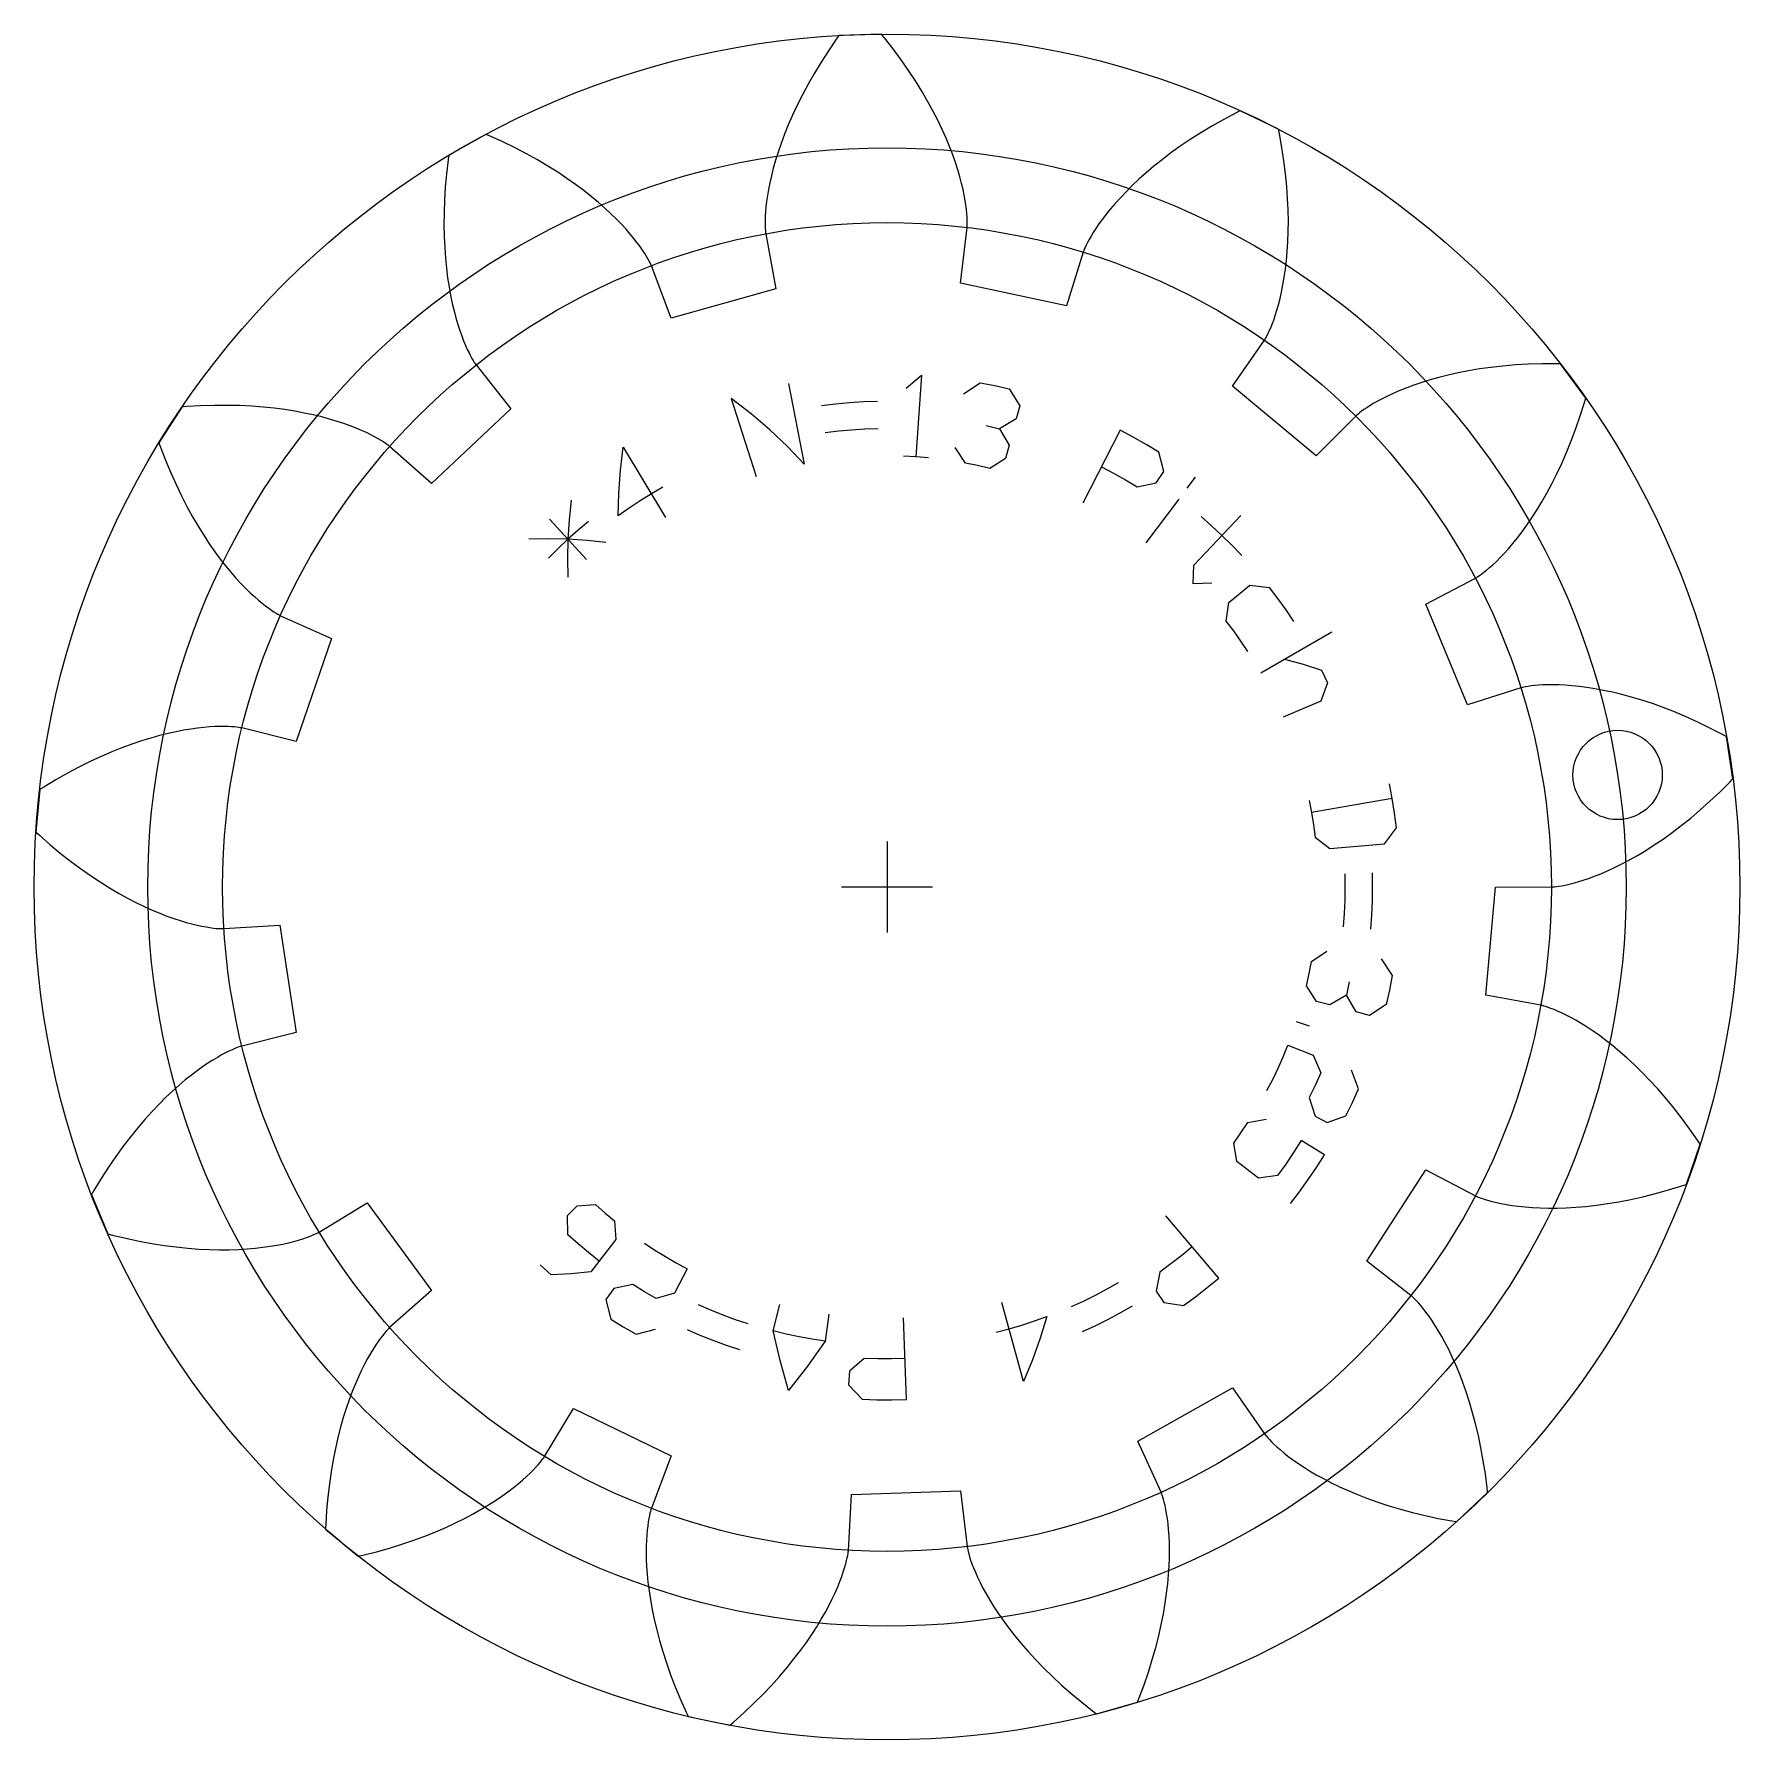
# Model space of a CAD drawing. Extents: x -1.88 to 1.88, y -1.88 to 1.88.
import ezdxf

# ---------------------------------------------------------------- set-up
doc = ezdxf.new("R2010")
doc.units = 0
doc.header["$MEASUREMENT"] = 0
for name, color, linetype in [('gear', 7, 'CONTINUOUS'), ('gear_guides', 5, 'CONTINUOUS'), ('gear_texts', 7, 'CONTINUOUS')]:
    doc.layers.add(name, color=color, linetype=linetype)

msp = doc.modelspace()

# ---------------------------------------------------------------- linework, layer by layer
at = {"layer": 'gear'}
msp.add_lwpolyline([(1.3375, 0), (1.460763, 0.000003), (1.461973, 0.000042), (1.464233, 0.000175), (1.467538, 0.000458), (1.471881, 0.000946), (1.477251, 0.001696), (1.483639, 0.002763), (1.491029, 0.004202), (1.499406, 0.006067), (1.508751, 0.008413), (1.519044, 0.011292), (1.530262, 0.014757), (1.54238, 0.01886), (1.555372, 0.02365), (1.569208, 0.029178), (1.583859, 0.035493), (1.599289, 0.04264), (1.615466, 0.050668), (1.632352, 0.05962), (1.649908, 0.06954), (1.668094, 0.08047), (1.686868, 0.092451), (1.706186, 0.105521), (1.726001, 0.119719), (1.746268, 0.135079), (1.766937, 0.151637), (1.787958, 0.169423), (1.809279, 0.188469), (1.830847, 0.208802), (1.852608, 0.23045), (1.858072, 0.236071), (1.859439, 0.237489), (1.859781, 0.237844), (1.859824, 0.237889), (1.859843, 0.23793), (1.845663, 0.330385), (1.845633, 0.330418), (1.845579, 0.330448), (1.845146, 0.330685), (1.843417, 0.331628), (1.836519, 0.335352), (1.809271, 0.349484), (1.7826, 0.362419), (1.756551, 0.374199), (1.731166, 0.384869), (1.706485, 0.394471), (1.682547, 0.403051), (1.659387, 0.410658), (1.63704, 0.417338), (1.615539, 0.423142), (1.594913, 0.428119), (1.575191, 0.432322), (1.556398, 0.435802), (1.538559, 0.438612), (1.521695, 0.440807), (1.505826, 0.442441), (1.490969, 0.443568), (1.477139, 0.444245), (1.464348, 0.444527), (1.452607, 0.444471), (1.441924, 0.444133), (1.432306, 0.44357), (1.423755, 0.44284), (1.416273, 0.441998), (1.40986, 0.441101), (1.404511, 0.440207), (1.400222, 0.439371), (1.396984, 0.43865), (1.394788, 0.4381), (1.393621, 0.437775), (1.276024, 0.400837), (1.184297, 0.621567), (1.29344, 0.678853), (1.294493, 0.67945), (1.296433, 0.680618), (1.299228, 0.682404), (1.302846, 0.684855), (1.307253, 0.688015), (1.312413, 0.691928), (1.318288, 0.696636), (1.324838, 0.702181), (1.332023, 0.708601), (1.339799, 0.715934), (1.348121, 0.724215), (1.356945, 0.733479), (1.366223, 0.743759), (1.375905, 0.755084), (1.385943, 0.767483), (1.396285, 0.780983), (1.406878, 0.795609), (1.417669, 0.811383), (1.428604, 0.828325), (1.439628, 0.846455), (1.450684, 0.865788), (1.461714, 0.886338), (1.472662, 0.908119), (1.483469, 0.931138), (1.494076, 0.955404), (1.504423, 0.980922), (1.514451, 1.007695), (1.524099, 1.035722), (1.533308, 1.065004), (1.535534, 1.072519), (1.536085, 1.07441), (1.536223, 1.074884), (1.53624, 1.074943), (1.536237, 1.074988), (1.480716, 1.150263), (1.480673, 1.150279), (1.480612, 1.15028), (1.480119, 1.150289), (1.478149, 1.15032), (1.470311, 1.150413), (1.439617, 1.150262), (1.40999, 1.149321), (1.38145, 1.147647), (1.354014, 1.145297), (1.327698, 1.14233), (1.302514, 1.138803), (1.278472, 1.134775), (1.25558, 1.130305), (1.233845, 1.125452), (1.213268, 1.120274), (1.193852, 1.11483), (1.175595, 1.109178), (1.158493, 1.103376), (1.142541, 1.097482), (1.127731, 1.091554), (1.114051, 1.085648), (1.101491, 1.07982), (1.090034, 1.074125), (1.079664, 1.068619), (1.070362, 1.063356), (1.062106, 1.058388), (1.054875, 1.053767), (1.048641, 1.049544), (1.043379, 1.04577), (1.039058, 1.042493), (1.035649, 1.039759), (1.033117, 1.037617), (1.031428, 1.036109), (1.030546, 1.035279), (0.943585, 0.947921), (0.759787, 1.100741), (0.829806, 1.202186), (0.830461, 1.203204), (0.831635, 1.20514), (0.83328, 1.20802), (0.835345, 1.211871), (0.837779, 1.216718), (0.840529, 1.22258), (0.843543, 1.22948), (0.846766, 1.237433), (0.850144, 1.246457), (0.853622, 1.256563), (0.857143, 1.267764), (0.86065, 1.280067), (0.864088, 1.293481), (0.867399, 1.308008), (0.870524, 1.323652), (0.873408, 1.340412), (0.875991, 1.358285), (0.878215, 1.377267), (0.880025, 1.397351), (0.88136, 1.418527), (0.882165, 1.440783), (0.882382, 1.464106), (0.881954, 1.488479), (0.880825, 1.513884), (0.87894, 1.5403), (0.876243, 1.567704), (0.872681, 1.59607), (0.868199, 1.625371), (0.862745, 1.655577), (0.861223, 1.663267), (0.860833, 1.665198), (0.860734, 1.665681), (0.860722, 1.665741), (0.860699, 1.66578), (0.776555, 1.706631), (0.77651, 1.706625), (0.776455, 1.706597), (0.776014, 1.706376), (0.774256, 1.705488), (0.767272, 1.701928), (0.740164, 1.68753), (0.714367, 1.672928), (0.689875, 1.658183), (0.666674, 1.643352), (0.644751, 1.628495), (0.624091, 1.613668), (0.604674, 1.598929), (0.586482, 1.584333), (0.569492, 1.569934), (0.553678, 1.555787), (0.539016, 1.541943), (0.525477, 1.528454), (0.51303, 1.51537), (0.501644, 1.502738), (0.491285, 1.490606), (0.481918, 1.479019), (0.473504, 1.468021), (0.466006, 1.457655), (0.459383, 1.44796), (0.453592, 1.438977), (0.448591, 1.430741), (0.444335, 1.423289), (0.440778, 1.416653), (0.437873, 1.410866), (0.43557, 1.405956), (0.433821, 1.401951), (0.432575, 1.398877), (0.431781, 1.396757), (0.431385, 1.395613), (0.394982, 1.277848), (0.161218, 1.327748), (0.176073, 1.450112), (0.176179, 1.451319), (0.17632, 1.453578), (0.176438, 1.456893), (0.176476, 1.461263), (0.176379, 1.466685), (0.17609, 1.473155), (0.175553, 1.480664), (0.17471, 1.489205), (0.173508, 1.498764), (0.171891, 1.509329), (0.169803, 1.520883), (0.167191, 1.533408), (0.164001, 1.546882), (0.160181, 1.561284), (0.155679, 1.576589), (0.150444, 1.592769), (0.144425, 1.609795), (0.137573, 1.627637), (0.129842, 1.646261), (0.121183, 1.665632), (0.111553, 1.685713), (0.100906, 1.706465), (0.089201, 1.727847), (0.076395, 1.749818), (0.06245, 1.772332), (0.047327, 1.795343), (0.03099, 1.818805), (0.013404, 1.842667), (-0.005463, 1.866878), (-0.010383, 1.87298), (-0.011626, 1.874508), (-0.011938, 1.87489), (-0.011977, 1.874938), (-0.012016, 1.874961), (-0.105506, 1.872029), (-0.105543, 1.872004), (-0.105579, 1.871953), (-0.105866, 1.871552), (-0.107011, 1.869949), (-0.111539, 1.863551), (-0.128852, 1.838205), (-0.144908, 1.813288), (-0.159742, 1.788849), (-0.173393, 1.764935), (-0.1859, 1.741591), (-0.197304, 1.718861), (-0.207647, 1.696787), (-0.216972, 1.675409), (-0.225325, 1.654764), (-0.232752, 1.634888), (-0.239302, 1.615816), (-0.245021, 1.59758), (-0.249962, 1.58021), (-0.254173, 1.563734), (-0.257707, 1.548177), (-0.260617, 1.533564), (-0.262956, 1.519916), (-0.264778, 1.507253), (-0.266138, 1.495591), (-0.26709, 1.484945), (-0.267691, 1.475329), (-0.267996, 1.466753), (-0.268062, 1.459224), (-0.267945, 1.452749), (-0.267702, 1.447332), (-0.26739, 1.442973), (-0.267064, 1.439672), (-0.266783, 1.437426), (-0.266601, 1.436228), (-0.244107, 1.315035), (-0.474284, 1.250584), (-0.517996, 1.365836), (-0.518462, 1.366954), (-0.519388, 1.36902), (-0.520824, 1.37201), (-0.522821, 1.375897), (-0.525426, 1.380653), (-0.528689, 1.386247), (-0.532655, 1.392646), (-0.53737, 1.399817), (-0.542877, 1.407723), (-0.549219, 1.416326), (-0.556437, 1.425587), (-0.56457, 1.435463), (-0.573656, 1.445912), (-0.583731, 1.456889), (-0.59483, 1.468348), (-0.606985, 1.480241), (-0.620227, 1.49252), (-0.634585, 1.505134), (-0.650086, 1.518032), (-0.666755, 1.53116), (-0.684615, 1.544466), (-0.703686, 1.557893), (-0.723988, 1.571387), (-0.745536, 1.584889), (-0.768347, 1.598344), (-0.792432, 1.611691), (-0.8178, 1.624873), (-0.844461, 1.637829), (-0.872419, 1.6505), (-0.879611, 1.653616), (-0.881422, 1.654391), (-0.881876, 1.654585), (-0.881932, 1.654609), (-0.881978, 1.654612), (-0.963396, 1.608569), (-0.963417, 1.608529), (-0.963426, 1.608467), (-0.963493, 1.607979), (-0.963762, 1.606028), (-0.964799, 1.598258), (-0.968349, 1.567769), (-0.970986, 1.538245), (-0.972764, 1.509711), (-0.973738, 1.482192), (-0.973964, 1.45571), (-0.973499, 1.430284), (-0.972398, 1.405932), (-0.97072, 1.382669), (-0.968522, 1.360507), (-0.965862, 1.339456), (-0.962798, 1.319525), (-0.959388, 1.30072), (-0.95569, 1.283044), (-0.951762, 1.266498), (-0.947662, 1.25108), (-0.943448, 1.236789), (-0.939177, 1.223617), (-0.934905, 1.211558), (-0.930689, 1.2006), (-0.926585, 1.190731), (-0.922648, 1.181937), (-0.918933, 1.174201), (-0.915492, 1.167504), (-0.91238, 1.161825), (-0.909647, 1.157141), (-0.907345, 1.153427), (-0.905523, 1.150655), (-0.904229, 1.148797), (-0.903512, 1.147821), (-0.827273, 1.050964), (-1.001133, 0.886927), (-1.093398, 0.968663), (-1.094331, 0.969436), (-1.09611, 0.970835), (-1.098772, 0.972815), (-1.102346, 0.975329), (-1.106863, 0.978329), (-1.112352, 0.981767), (-1.118838, 0.98559), (-1.126345, 0.989749), (-1.134895, 0.99419), (-1.144509, 0.99886), (-1.155203, 1.003705), (-1.166994, 1.00867), (-1.179896, 1.0137), (-1.193918, 1.018737), (-1.209071, 1.023726), (-1.225361, 1.028608), (-1.242793, 1.033327), (-1.261368, 1.037824), (-1.281087, 1.04204), (-1.301948, 1.045919), (-1.323945, 1.0494), (-1.347072, 1.052427), (-1.371319, 1.05494), (-1.396675, 1.056882), (-1.423125, 1.058194), (-1.450654, 1.05882), (-1.479243, 1.058703), (-1.50887, 1.057785), (-1.539514, 1.056012), (-1.547331, 1.055428), (-1.549295, 1.055274), (-1.549786, 1.055234), (-1.549848, 1.055229), (-1.549889, 1.055211), (-1.600584, 0.976604), (-1.600584, 0.976559), (-1.600563, 0.976501), (-1.600396, 0.976037), (-1.599727, 0.974184), (-1.597034, 0.966823), (-1.586009, 0.938176), (-1.574623, 0.910808), (-1.562938, 0.884717), (-1.551012, 0.859897), (-1.538905, 0.836344), (-1.526677, 0.814047), (-1.514385, 0.792995), (-1.502088, 0.773176), (-1.489843, 0.754574), (-1.477705, 0.737171), (-1.46573, 0.720947), (-1.453971, 0.70588), (-1.442482, 0.691947), (-1.431315, 0.679122), (-1.42052, 0.667376), (-1.410146, 0.65668), (-1.400243, 0.647002), (-1.390856, 0.638309), (-1.382031, 0.630565), (-1.373811, 0.623734), (-1.366238, 0.617777), (-1.359353, 0.612654), (-1.353194, 0.608323), (-1.347799, 0.604741), (-1.343203, 0.601864), (-1.339438, 0.599645), (-1.336537, 0.598037), (-1.334528, 0.596993), (-1.333439, 0.596463), (-1.220921, 0.546129), (-1.298635, 0.320085), (-1.418316, 0.349581), (-1.419501, 0.349832), (-1.421727, 0.350244), (-1.425004, 0.35076), (-1.429337, 0.351325), (-1.434731, 0.351883), (-1.441188, 0.352375), (-1.448708, 0.352747), (-1.457288, 0.35294), (-1.466923, 0.352899), (-1.477605, 0.352567), (-1.489327, 0.351887), (-1.502075, 0.350804), (-1.515836, 0.349262), (-1.530593, 0.347206), (-1.546329, 0.344581), (-1.563022, 0.341334), (-1.580649, 0.337411), (-1.599187, 0.33276), (-1.618607, 0.32733), (-1.63888, 0.32107), (-1.659976, 0.31393), (-1.68186, 0.305862), (-1.704498, 0.296819), (-1.727851, 0.286755), (-1.751882, 0.275625), (-1.776549, 0.263386), (-1.801808, 0.249997), (-1.827616, 0.235415), (-1.853925, 0.219604), (-1.860575, 0.215455), (-1.862242, 0.214405), (-1.862659, 0.214142), (-1.862711, 0.214109), (-1.862739, 0.214073), (-1.871097, 0.120912), (-1.871076, 0.120872), (-1.871031, 0.12083), (-1.870667, 0.120497), (-1.869214, 0.119167), (-1.863409, 0.1139), (-1.840334, 0.093659), (-1.817533, 0.074717), (-1.795061, 0.057044), (-1.772967, 0.04061), (-1.751301, 0.025381), (-1.730111, 0.01132), (-1.709445, -0.001608), (-1.689346, -0.013442), (-1.669858, -0.024222), (-1.651023, -0.033991), (-1.63288, -0.042792), (-1.615466, -0.050668), (-1.598818, -0.057666), (-1.58297, -0.063832), (-1.567953, -0.069216), (-1.553797, -0.073866), (-1.54053, -0.077833), (-1.528179, -0.081168), (-1.516766, -0.083924), (-1.506313, -0.086152), (-1.496839, -0.087908), (-1.488362, -0.089245), (-1.480896, -0.090217), (-1.474454, -0.090882), (-1.469047, -0.091294), (-1.464682, -0.091509), (-1.461366, -0.091584), (-1.459102, -0.091575), (-1.457892, -0.091539), (-1.334871, -0.083817), (-1.298635, -0.320085), (-1.418315, -0.349586), (-1.419481, -0.349914), (-1.421643, -0.350584), (-1.424784, -0.351649), (-1.428884, -0.353163), (-1.433919, -0.355176), (-1.439866, -0.357741), (-1.446697, -0.360906), (-1.454384, -0.364722), (-1.462896, -0.369236), (-1.472201, -0.374495), (-1.482263, -0.380544), (-1.493048, -0.387427), (-1.504516, -0.395188), (-1.516627, -0.403867), (-1.529341, -0.413504), (-1.542613, -0.424136), (-1.556398, -0.435802), (-1.570651, -0.448535), (-1.585323, -0.462368), (-1.600365, -0.477333), (-1.615726, -0.493458), (-1.631354, -0.510772), (-1.647196, -0.529299), (-1.663198, -0.549063), (-1.679304, -0.570086), (-1.695457, -0.592386), (-1.711601, -0.615981), (-1.727676, -0.640885), (-1.743624, -0.667112), (-1.747585, -0.673877), (-1.748573, -0.675581), (-1.74882, -0.676008), (-1.74885, -0.676061), (-1.748859, -0.676106), (-1.712965, -0.76248), (-1.712928, -0.762506), (-1.712868, -0.762522), (-1.712391, -0.762648), (-1.710486, -0.76315), (-1.702898, -0.765115), (-1.67306, -0.772315), (-1.644068, -0.778492), (-1.615957, -0.783696), (-1.588757, -0.78798), (-1.562495, -0.791397), (-1.537198, -0.793999), (-1.512891, -0.795842), (-1.489595, -0.79698), (-1.467329, -0.79747), (-1.446112, -0.797367), (-1.425957, -0.796727), (-1.406878, -0.795609), (-1.388885, -0.794068), (-1.371986, -0.792164), (-1.356187, -0.789952), (-1.341491, -0.787491), (-1.327901, -0.784838), (-1.315414, -0.782051), (-1.304028, -0.779187), (-1.293737, -0.776302), (-1.284532, -0.773454), (-1.276405, -0.770698), (-1.269342, -0.76809), (-1.263329, -0.765685), (-1.25835, -0.763537), (-1.254385, -0.761699), (-1.251414, -0.760224), (-1.249414, -0.759164), (-1.248359, -0.75857), (-1.143018, -0.694562), (-1.001133, -0.886927), (-1.093395, -0.968667), (-1.094274, -0.969499), (-1.095878, -0.971097), (-1.098164, -0.9735), (-1.101091, -0.976746), (-1.104614, -0.980868), (-1.108688, -0.985903), (-1.113265, -0.99188), (-1.118298, -0.998831), (-1.123737, -1.006784), (-1.129532, -1.015765), (-1.135631, -1.025797), (-1.141982, -1.036904), (-1.14853, -1.049105), (-1.155221, -1.062418), (-1.161999, -1.076859), (-1.16881, -1.092442), (-1.175595, -1.109178), (-1.182298, -1.127076), (-1.188861, -1.146143), (-1.195225, -1.166384), (-1.201333, -1.187801), (-1.207125, -1.210394), (-1.212542, -1.234161), (-1.217526, -1.259098), (-1.222018, -1.285198), (-1.225957, -1.31245), (-1.229287, -1.340845), (-1.231947, -1.370367), (-1.23388, -1.401001), (-1.234243, -1.408831), (-1.234326, -1.410799), (-1.234347, -1.411292), (-1.234349, -1.411354), (-1.234335, -1.411397), (-1.162413, -1.471197), (-1.162368, -1.471203), (-1.162308, -1.471189), (-1.161827, -1.471079), (-1.159907, -1.470638), (-1.152275, -1.468852), (-1.122508, -1.461361), (-1.093967, -1.453357), (-1.066657, -1.444901), (-1.040581, -1.436054), (-1.01574, -1.426874), (-0.992132, -1.417423), (-0.969752, -1.407759), (-0.948596, -1.39794), (-0.928653, -1.388027), (-0.909914, -1.378075), (-0.892365, -1.368142), (-0.875991, -1.358285), (-0.860774, -1.348559), (-0.846696, -1.33902), (-0.833735, -1.329719), (-0.821866, -1.320711), (-0.811065, -1.312046), (-0.801304, -1.303775), (-0.792553, -1.295948), (-0.784781, -1.288611), (-0.777955, -1.281812), (-0.772039, -1.275594), (-0.766997, -1.270003), (-0.762791, -1.265079), (-0.75938, -1.260863), (-0.756724, -1.257393), (-0.754779, -1.254706), (-0.7535, -1.252838), (-0.752842, -1.251821), (-0.689313, -1.146191), (-0.474284, -1.250584), (-0.517991, -1.365838), (-0.518383, -1.366984), (-0.51906, -1.369144), (-0.519968, -1.372334), (-0.521051, -1.376568), (-0.522255, -1.381856), (-0.523522, -1.388206), (-0.524797, -1.395626), (-0.526024, -1.40412), (-0.527144, -1.41369), (-0.528102, -1.424335), (-0.52884, -1.436053), (-0.529301, -1.448838), (-0.529429, -1.462685), (-0.529167, -1.477582), (-0.528458, -1.493519), (-0.527246, -1.510482), (-0.525477, -1.528454), (-0.523095, -1.547417), (-0.520045, -1.56735), (-0.516274, -1.58823), (-0.511729, -1.610033), (-0.506358, -1.63273), (-0.50011, -1.656292), (-0.492934, -1.680689), (-0.484782, -1.705886), (-0.475605, -1.731848), (-0.465358, -1.758537), (-0.453994, -1.785914), (-0.441469, -1.813938), (-0.438152, -1.821039), (-0.437311, -1.822821), (-0.437099, -1.823266), (-0.437073, -1.823322), (-0.437041, -1.823354), (-0.345566, -1.842881), (-0.345524, -1.842865), (-0.345477, -1.842824), (-0.345102, -1.842504), (-0.343607, -1.841221), (-0.337679, -1.836093), (-0.314803, -1.815626), (-0.293251, -1.795275), (-0.272999, -1.775097), (-0.254022, -1.755145), (-0.236292, -1.735473), (-0.21978, -1.716132), (-0.204455, -1.697175), (-0.190284, -1.678649), (-0.177233, -1.660603), (-0.165265, -1.643083), (-0.154342, -1.626132), (-0.144425, -1.609795), (-0.135471, -1.594112), (-0.127439, -1.579122), (-0.120284, -1.564864), (-0.113962, -1.551372), (-0.108425, -1.53868), (-0.103625, -1.52682), (-0.099514, -1.515823), (-0.096042, -1.505714), (-0.093157, -1.496521), (-0.090808, -1.488267), (-0.088943, -1.480973), (-0.087506, -1.474658), (-0.086446, -1.46934), (-0.085706, -1.465033), (-0.085232, -1.46175), (-0.084968, -1.459502), (-0.084858, -1.458296), (-0.077695, -1.335241), (0.161218, -1.327748), (0.176078, -1.450112), (0.176263, -1.451309), (0.176668, -1.453536), (0.177347, -1.456783), (0.178355, -1.461035), (0.179747, -1.466276), (0.181576, -1.472488), (0.183895, -1.479651), (0.186756, -1.487742), (0.190211, -1.496736), (0.19431, -1.506607), (0.199102, -1.517326), (0.204636, -1.528861), (0.210957, -1.541181), (0.218113, -1.55425), (0.226147, -1.568032), (0.235103, -1.582489), (0.245021, -1.59758), (0.255943, -1.613264), (0.267907, -1.629496), (0.28095, -1.646232), (0.295106, -1.663425), (0.31041, -1.681027), (0.326892, -1.698986), (0.344584, -1.717254), (0.363512, -1.735776), (0.383702, -1.7545), (0.405179, -1.77337), (0.427964, -1.79233), (0.452077, -1.811323), (0.458315, -1.81607), (0.459888, -1.817256), (0.460282, -1.817552), (0.460331, -1.81759), (0.460374, -1.817603), (0.550446, -1.792382), (0.550476, -1.792348), (0.550499, -1.792291), (0.550681, -1.791833), (0.551409, -1.790003), (0.554275, -1.782707), (0.565019, -1.753954), (0.574645, -1.725918), (0.5832, -1.698639), (0.590731, -1.672153), (0.597289, -1.646495), (0.602921, -1.621697), (0.607681, -1.597789), (0.611619, -1.5748), (0.614788, -1.552755), (0.617243, -1.53168), (0.619038, -1.511595), (0.620227, -1.49252), (0.620867, -1.474472), (0.621013, -1.457467), (0.620722, -1.441517), (0.62005, -1.426632), (0.619055, -1.412821), (0.617793, -1.400089), (0.616323, -1.388441), (0.6147, -1.377877), (0.612982, -1.368396), (0.611225, -1.359996), (0.609488, -1.35267), (0.607825, -1.346411), (0.606292, -1.341209), (0.604946, -1.337052), (0.60384, -1.333925), (0.603029, -1.331811), (0.602566, -1.330692), (0.551722, -1.218404), (0.759787, -1.100741), (0.82981, -1.202183), (0.83053, -1.203156), (0.831923, -1.204941), (0.834033, -1.2075), (0.836902, -1.210796), (0.84057, -1.214791), (0.845077, -1.219441), (0.850459, -1.224706), (0.856753, -1.23054), (0.863992, -1.236899), (0.872208, -1.243734), (0.881433, -1.250998), (0.891693, -1.25864), (0.903016, -1.266611), (0.915425, -1.274858), (0.928944, -1.283328), (0.943592, -1.291967), (0.959388, -1.30072), (0.976348, -1.309531), (0.994485, -1.318345), (1.013811, -1.327103), (1.034336, -1.335747), (1.056066, -1.344221), (1.079007, -1.352463), (1.103161, -1.360417), (1.128529, -1.368021), (1.155108, -1.375217), (1.182894, -1.381945), (1.211881, -1.388144), (1.242058, -1.393756), (1.249788, -1.39506), (1.251731, -1.39538), (1.252218, -1.395459), (1.252279, -1.395469), (1.252323, -1.395461), (1.320357, -1.331271), (1.320368, -1.331227), (1.320362, -1.331166), (1.32031, -1.330675), (1.320104, -1.328716), (1.319251, -1.320924), (1.315402, -1.290471), (1.310897, -1.261174), (1.305795, -1.233044), (1.300155, -1.206092), (1.294037, -1.180325), (1.2875, -1.15575), (1.280604, -1.132368), (1.273407, -1.110182), (1.265969, -1.08919), (1.258349, -1.069388), (1.250604, -1.05077), (1.242793, -1.033327), (1.234972, -1.017049), (1.227199, -1.001924), (1.219528, -0.987936), (1.212016, -0.975068), (1.204717, -0.963302), (1.197683, -0.952615), (1.190967, -0.942984), (1.184621, -0.934384), (1.178694, -0.926788), (1.173235, -0.920166), (1.168292, -0.914487), (1.163911, -0.909718), (1.160136, -0.905824), (1.157012, -0.902769), (1.15458, -0.900513), (1.152879, -0.899019), (1.151949, -0.898243), (1.054746, -0.822445), (1.184297, -0.621567), (1.293442, -0.678848), (1.294533, -0.679375), (1.296595, -0.680308), (1.299653, -0.681593), (1.303725, -0.683179), (1.308829, -0.685011), (1.314981, -0.687035), (1.322193, -0.689195), (1.330478, -0.691436), (1.339842, -0.693702), (1.350294, -0.695936), (1.361837, -0.698081), (1.374474, -0.70008), (1.388204, -0.701876), (1.403025, -0.703411), (1.418931, -0.704629), (1.435917, -0.705471), (1.453971, -0.70588), (1.473083, -0.705801), (1.493238, -0.705176), (1.51442, -0.70395), (1.536611, -0.702066), (1.559791, -0.69947), (1.583934, -0.696107), (1.609018, -0.691925), (1.635014, -0.686869), (1.661893, -0.680889), (1.689623, -0.673933), (1.71817, -0.665952), (1.747499, -0.656896), (1.754949, -0.654459), (1.756818, -0.653839), (1.757286, -0.653683), (1.757345, -0.653664), (1.75738, -0.653636), (1.787791, -0.565181), (1.78778, -0.565137), (1.787746, -0.565086), (1.787472, -0.564675), (1.786379, -0.563036), (1.782003, -0.556533), (1.764443, -0.531358), (1.746838, -0.50751), (1.729248, -0.484973), (1.711729, -0.463729), (1.694337, -0.443757), (1.677128, -0.425034), (1.660156, -0.407536), (1.643474, -0.391236), (1.627132, -0.376105), (1.611182, -0.362112), (1.595672, -0.349225), (1.580649, -0.337411), (1.56616, -0.326632), (1.552248, -0.316852), (1.538955, -0.308031), (1.526324, -0.300128), (1.514392, -0.293101), (1.503198, -0.286907), (1.492775, -0.281501), (1.48316, -0.276835), (1.474381, -0.272864), (1.46647, -0.269537), (1.459454, -0.266806), (1.453359, -0.264619), (1.448207, -0.262925), (1.444021, -0.261672), (1.440819, -0.260805), (1.438619, -0.260272), (1.437435, -0.260018), (1.316141, -0.238074)], close=True, dxfattribs=at)
at = {"layer": 'gear_guides'}
for p, q in [((0, 0.1), (0, -0.1)), ((0.1, 0), (-0.1, 0))]:
    msp.add_line(p, q, dxfattribs=at)
for centre, radius in [((0, 0), 1.875), ((0, 0), 1.625), ((0, 0), 1.46054), ((1.606219, 0.246346), 0.098125)]:
    msp.add_circle(centre, radius, dxfattribs=at)
at = {"layer": 'gear_texts'}
for points in [[(-0.216324, 1.106553), (-0.181789, 0.929897), (-0.218505, 0.968149), (-0.257577, 1.005018), (-0.298953, 1.040401), (-0.342581, 1.074195), (-0.287889, 0.902705)], [(0.041987, 1.096697), (0.075691, 1.124957), (0.063607, 0.945363)], [(0.168271, 1.084524), (0.20501, 1.108705), (0.236979, 1.102314), (0.26875, 1.095002), (0.292306, 1.057858), (0.284316, 1.028942), (0.247298, 1.007596), (0.268335, 0.971109), (0.260345, 0.942192), (0.225845, 0.92019), (0.199147, 0.926335), (0.172281, 0.931706), (0.149872, 0.965942)], [(-0.020884, 1.067296), (-0.051733, 1.066246), (-0.082538, 1.064304), (-0.113275, 1.061473), (-0.143916, 1.057754)], [(0.218063, 1.014325), (0.247298, 1.007596)], [(-0.019711, 1.007307), (-0.048825, 1.006316), (-0.077899, 1.004484), (-0.106908, 1.001812), (-0.135827, 0.998302)], [(0.47172, 0.92406), (0.498239, 0.910036), (0.524341, 0.89525), (0.550005, 0.879716), (0.591841, 0.888414), (0.608474, 0.913381), (0.597716, 0.956029), (0.569826, 0.97291), (0.541459, 0.988978), (0.51264, 1.004219), (0.430799, 0.843901)], [(-0.492833, 0.878733), (-0.518033, 0.864117), (-0.542799, 0.848779), (-0.567112, 0.832731), (-0.59095, 0.815986), (-0.589627, 0.865792), (-0.5859, 0.916176), (-0.579734, 0.967039), (-0.487182, 0.812656)], [(0.090912, 0.943128), (0.063607, 0.945363), (0.036248, 0.946806)], [(0.660249, 0.876685), (0.678297, 0.900649)], [(-0.69404, 0.850185), (-0.698695, 0.807082), (-0.701454, 0.76444), (-0.702348, 0.722332), (-0.701412, 0.680829)], [(0.57001, 0.756865), (0.642202, 0.852721)], [(-0.656097, 0.803706), (-0.679059, 0.784401), (-0.701454, 0.76444), (-0.723262, 0.74384), (-0.744465, 0.722619)], [(-0.660888, 0.720232), (-0.74202, 0.808649)], [(0.714021, 0.667593), (0.673109, 0.666844), (0.674241, 0.707747), (0.777705, 0.816353)], [(0.779762, 0.72906), (0.758357, 0.751299), (0.736319, 0.77291), (0.713665, 0.793876), (0.690415, 0.814177)], [(-0.618154, 0.757226), (-0.659424, 0.761719), (-0.701454, 0.76444), (-0.744175, 0.765349), (-0.787519, 0.764409)], [(0.793423, 0.517915), (0.778118, 0.540638), (0.762162, 0.562908), (0.745568, 0.584708), (0.751413, 0.625208), (0.797536, 0.663583), (0.839994, 0.658761), (0.858689, 0.6342), (0.876666, 0.609109), (0.893909, 0.583509)], [(0.822032, 0.47119), (0.978196, 0.560704)], [(0.874086, 0.501028), (0.914654, 0.489708), (0.955277, 0.476448), (0.968652, 0.448631), (0.953643, 0.408622), (0.870917, 0.373175)], [(0.928157, 0.190476), (0.933276, 0.163562), (0.937614, 0.136511), (0.941169, 0.109346), (0.973824, 0.084689), (1.093373, 0.095085), (1.119967, 0.130119), (1.115737, 0.162445), (1.110574, 0.194635), (1.104482, 0.226662)], [(1.110574, 0.194635), (0.933276, 0.163562)], [(1.003712, -0.087288), (1.005816, -0.058233), (1.007079, -0.029128), (1.0075, 0), (1.007079, 0.029128)], [(1.063486, -0.092486), (1.065715, -0.061701), (1.067054, -0.030863), (1.0675, 0), (1.067054, 0.030863)], [(1.08605, -0.158122), (1.110574, -0.194635), (1.104482, -0.226662), (1.097467, -0.258499), (1.060545, -0.282401), (1.031555, -0.274682), (1.009865, -0.237865), (0.973575, -0.259243), (0.944586, -0.251524), (0.922262, -0.217231), (0.928157, -0.190476), (0.933276, -0.163562), (0.967301, -0.140833)], [(1.016319, -0.208569), (1.009865, -0.237865)], [(0.928469, -0.3057), (0.899973, -0.296317)], [(0.835311, -0.447227), (0.847892, -0.42289), (0.859764, -0.398199), (0.870917, -0.373175), (0.881342, -0.34784), (0.937153, -0.369867), (0.953643, -0.408622), (0.94143, -0.436023), (0.92843, -0.463059), (0.941102, -0.503868), (0.96755, -0.518028), (1.008969, -0.503228), (1.023096, -0.473846), (1.036368, -0.444069), (1.020868, -0.402907)], [(0.887207, -0.695788), (0.906952, -0.669846), (0.925939, -0.643345), (0.944153, -0.616305), (0.961576, -0.588751), (0.910406, -0.55742), (0.893909, -0.583509), (0.876666, -0.609109), (0.858689, -0.6342), (0.816388, -0.640248), (0.769175, -0.603222), (0.762162, -0.562908), (0.778118, -0.540638), (0.793423, -0.517915), (0.83365, -0.510425)], [(-0.632586, -0.822338), (-0.656097, -0.803706), (-0.679059, -0.784401), (-0.701454, -0.76444), (-0.702348, -0.722332), (-0.681435, -0.700823), (-0.640605, -0.698127), (-0.620153, -0.716356), (-0.599183, -0.733987), (-0.596003, -0.774782), (-0.650878, -0.846117), (-0.69404, -0.850185), (-0.737966, -0.852445), (-0.762303, -0.830753)], [(0.671012, -0.791296), (0.647854, -0.810365), (0.624154, -0.828757), (0.599932, -0.846456), (0.591841, -0.888414), (0.608474, -0.913381), (0.651974, -0.919883), (0.678297, -0.900649), (0.704053, -0.880662), (0.72922, -0.859939), (0.612804, -0.722654)], [(-0.533338, -0.783139), (-0.510474, -0.798231), (-0.487182, -0.812656), (-0.463483, -0.826402), (-0.439397, -0.839456), (-0.467221, -0.892614), (-0.507508, -0.904899), (-0.533458, -0.889848), (-0.558962, -0.874053), (-0.600885, -0.882323), (-0.617772, -0.907119), (-0.60745, -0.949874), (-0.579734, -0.967039), (-0.551533, -0.983396), (-0.508958, -0.972352)], [(0.405448, -0.922317), (0.431944, -0.910209), (0.45808, -0.89734), (0.483832, -0.883721), (0.509179, -0.869363)], [(-0.414848, -0.918127), (-0.38813, -0.929737), (-0.361088, -0.94057), (-0.333743, -0.950616), (-0.30612, -0.959868)], [(-0.127738, -0.93885), (-0.135827, -0.998302), (-0.174437, -1.053151), (-0.216324, -1.106553), (-0.235017, -1.041308), (-0.250129, -0.975957), (-0.235233, -0.917835)], [(0.240147, -0.978461), (0.268335, -0.971109), (0.296299, -0.962945), (0.324016, -0.953976), (0.351461, -0.944209), (0.33688, -0.991851), (0.319827, -1.039407), (0.300296, -1.086774), (0.252355, -0.913276)], [(0.429594, -0.977244), (0.457668, -0.964415), (0.48536, -0.95078), (0.512645, -0.93635), (0.539503, -0.921137)], [(-0.439554, -0.972805), (-0.411245, -0.985106), (-0.382592, -0.996584), (-0.353619, -1.007229), (-0.32435, -1.017032)], [(0.039692, -1.03674), (0.009701, -1.037455), (-0.020298, -1.037301), (-0.050279, -1.036281), (-0.082538, -1.064304), (-0.084858, -1.094215), (-0.054641, -1.126175), (-0.022058, -1.127284), (0.010543, -1.127451), (0.043135, -1.126675), (0.036248, -0.946806)], [(-0.135827, -0.998302), (-0.164633, -0.993958), (-0.193301, -0.988783), (-0.221808, -0.982781), (-0.250129, -0.975957)]]:
    msp.add_lwpolyline(points, dxfattribs=at)

doc.saveas('drawing.dxf')
